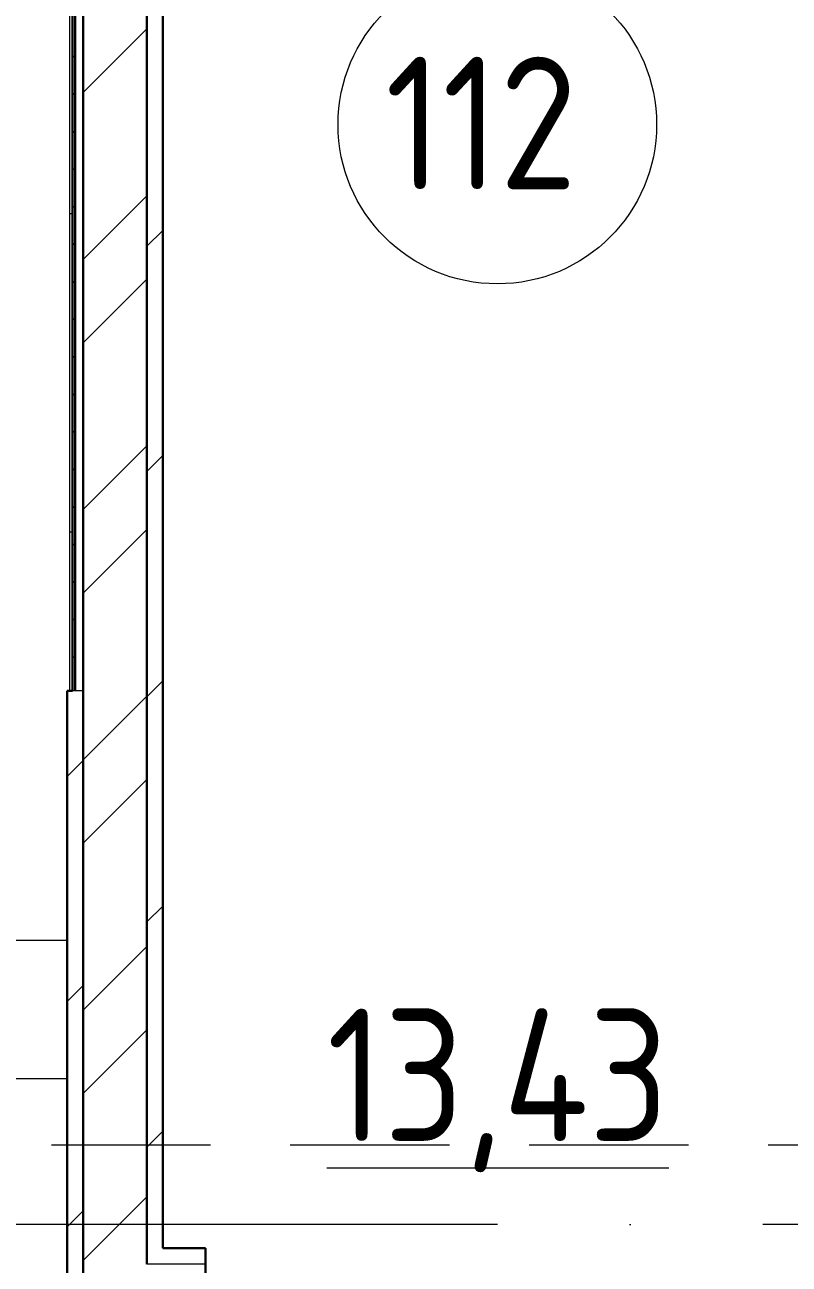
# Model space of a CAD drawing. Header units: millimetres. Extents: x -21010 to 105841, y -18351 to 135084.
# Drawn here: x 1237 to 2677, y 5000 to 7335 of the extents above; entities that cross this region are included whole.
import ezdxf

# ---------------------------------------------------------------- set-up
doc = ezdxf.new("R2010")
doc.units = ezdxf.units.MM
doc.linetypes.add('ADSK_Линия сетки', pattern=[2500, 2000, -250, 0, -250])
doc.linetypes.add('ADSK_Сверху', pattern=[450, 300, -150])
for name, color, linetype, lineweight in [('Линии', 7, 'Continuous', 9), ('Марки помещений', 7, 'Continuous', 9), ('Ограждение', 7, 'Continuous', 9), ('Оси', 7, 'Continuous', 9), ('Перекрытие', 7, 'Continuous', 18), ('Сантехника', 7, 'Continuous', 18), ('Стены наружные', 7, 'Continuous', 18), ('Стены штриховка', 7, 'Continuous', 13)]:
    doc.layers.add(name, color=color, linetype=linetype, lineweight=lineweight)
doc.styles.add('GOST Common_3', font='GOST_Common.ttf', dxfattribs={"height": 3.5})

# ---------------------------------------------------------------- blocks, each defined once
blk = doc.blocks.new('1 этаж 21082025')
at = {"layer": 'Линии', "linetype": 'ADSK_Сверху'}
blk.add_line((-625, -38250), (10205, -38250), dxfattribs=at)
at = {"layer": 'Марки помещений'}
blk.add_circle((7865, -36328.1), 300, dxfattribs=at)
at = {"layer": 'Ограждение'}
blk.add_line((7060, -37395), (7060, -32850), dxfattribs=at)
at = {"layer": 'Ограждение', "linetype": 'Continuous'}
for p, q in [((7060, -36495.3), (7065, -36495.3)), ((7060, -37095.3), (7065, -37095.3))]:
    blk.add_line(p, q, dxfattribs=at)
at = {"layer": 'Оси', "linetype": 'ADSK_Линия сетки'}
blk.add_line((62867.3, -38400), (-14072.3, -38400), dxfattribs=at)
at = {"layer": 'Перекрытие', "color": 49, "true_color": 0x464646}
blk.add_line((7055, -38400), (5175, -38400), dxfattribs=at)
at = {"layer": 'Сантехника'}
for p, q in [((7055, -37865), (6695, -37865)), ((6695, -38125), (7055, -38125))]:
    blk.add_line(p, q, dxfattribs=at)
at = {"layer": 'Стены наружные', "lineweight": 30}
for p, q in [((7205, -38475), (7205, -32230)), ((7235, -38445), (7235, -32230)), ((7085, -38595), (7085, -32375)), ((7065, -32395), (7065, -37395)), ((7070, -32390), (7070, -37395)), ((7055, -37395), (7055, -38595)), ((7065, -37395), (7055, -37395)), ((7315, -38445), (7235, -38445)), ((7315, -38545), (7315, -38445))]:
    blk.add_line(p, q, dxfattribs=at)
at = {"layer": 'Стены наружные', "linetype": 'Continuous', "lineweight": 9}
for p, q in [((7085, -36267.7), (7205, -36147.7)), ((7065, -36202.5), (7070, -36197.5)), ((7065, -36273.2), (7070, -36268.2)), ((7065, -36343.9), (7070, -36338.9)), ((7065, -36414.6), (7070, -36409.6)), ((7085, -36582), (7205, -36462)), ((7065, -36485.3), (7070, -36480.3)), ((7205, -36557.4), (7235, -36527.4)), ((7065, -36556), (7070, -36551)), ((7065, -36626.7), (7070, -36621.7)), ((7085, -36739.1), (7205, -36619.1)), ((7065, -36697.4), (7070, -36692.4)), ((7065, -36768.1), (7070, -36763.1)), ((7065, -36838.9), (7070, -36833.9)), ((7065, -36909.6), (7070, -36904.6)), ((7085, -37053.4), (7205, -36933.4)), ((7205, -36981.7), (7235, -36951.7)), ((7065, -36980.3), (7070, -36975.3)), ((7065, -37051), (7070, -37046)), ((7085, -37210.6), (7205, -37090.6)), ((7065, -37121.7), (7070, -37116.7)), ((7065, -37192.4), (7070, -37187.4)), ((7065, -37263.1), (7070, -37258.1)), ((7065, -37333.8), (7070, -37328.8)), ((7205, -37406), (7235, -37376)), ((7085, -37524.9), (7205, -37404.9)), ((7055, -37556), (7085, -37526)), ((7085, -37682.1), (7205, -37562.1)), ((7205, -37830.2), (7235, -37800.2)), ((7085, -37996.4), (7205, -37876.4)), ((7055, -37980.2), (7085, -37950.2)), ((7085, -38153.5), (7205, -38033.5)), ((7205, -38254.5), (7235, -38224.5)), ((7085, -38467.8), (7205, -38347.8)), ((7055, -38404.5), (7085, -38374.5))]:
    blk.add_line(p, q, dxfattribs=at)
at = {"layer": 'Стены штриховка'}
for p, q in [((7085, -37395), (7065, -37395)), ((7315, -38475), (7205, -38475))]:
    blk.add_line(p, q, dxfattribs=at)
at = {"layer": 'Марки помещений', "style": 'GOST Common_3', "width": 0.9}
for s, p in [('112', (7653.9, -36450.3)), ('%%U13,43', (7543.9, -38243.5))]:
    blk.add_text(s, height=250, dxfattribs=at).set_placement(p)

msp = doc.modelspace()

# ---------------------------------------------------------------- block references
msp.add_blockref('1 этаж 21082025', (-5738, 43475))

doc.saveas('drawing.dxf')
